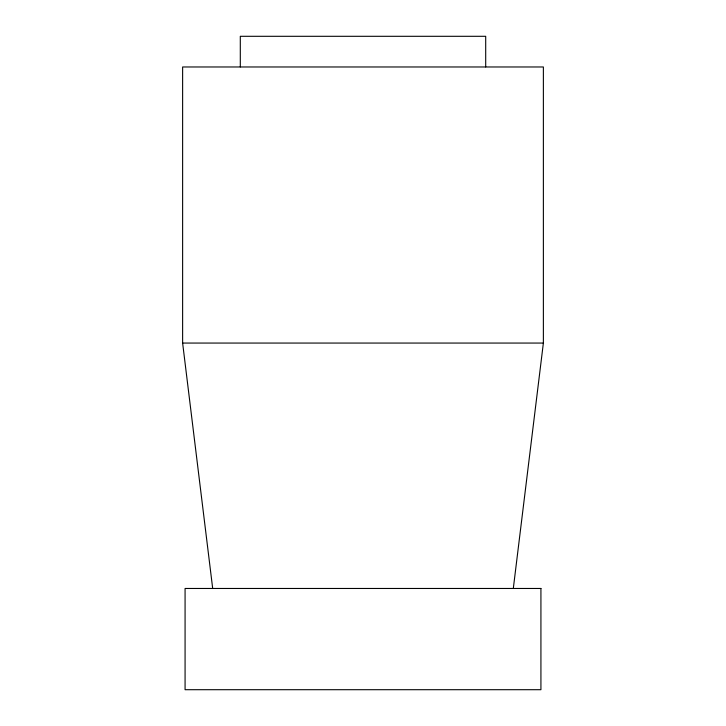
<?xml version="1.0" encoding="UTF-8"?>
<svg xmlns="http://www.w3.org/2000/svg" width="726" height="726" viewBox="0 0 726 726"><rect width="100%" height="100%" fill="white"/><g stroke="black" fill="none" stroke-linecap="round" stroke-linejoin="round"><path stroke-width="1.09" d="M513.309 588.468L543.375 343.062L543.375 66.974L182.625 66.974L182.625 343.062L212.691 588.468M182.625 343.062L543.375 343.062M485.703 66.928L485.703 36.3L240.297 36.3L240.297 66.928M540.924 588.468L185.076 588.468L185.076 689.7L540.924 689.7L540.924 588.468"/></g></svg>
